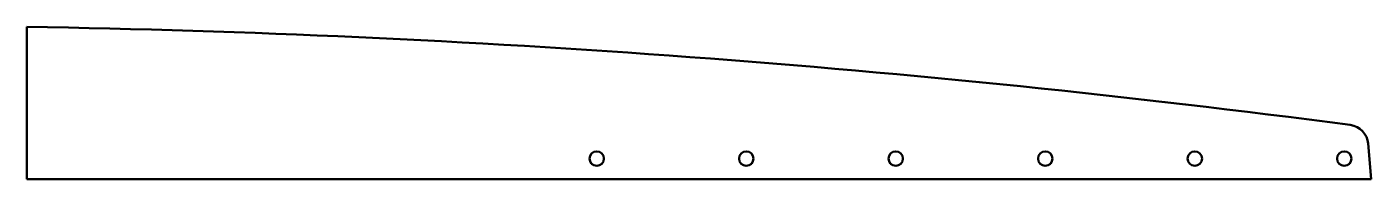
# Model space of a CAD drawing. Header units: millimetres. Extents: x 0 to 652, y 0 to 74.
import ezdxf

# ---------------------------------------------------------------- set-up
doc = ezdxf.new("R2010")
doc.units = ezdxf.units.MM
doc.layers.add('IV_INTERIOR_PROFILES', color=7, linetype='Continuous', lineweight=50)
doc.layers.add('IV_OUTER_PROFILE', color=7, linetype='Continuous', lineweight=50)

msp = doc.modelspace()

# ---------------------------------------------------------------- linework, layer by layer
at = {"layer": 'IV_INTERIOR_PROFILES'}
for centre in [(276.31, 10), (348.81, 10), (421.31, 10), (493.81, 10), (566.31, 10), (638.81, 10)]:
    msp.add_circle(centre, 3.5, dxfattribs=at)
at = {"layer": 'IV_OUTER_PROFILE'}
for p, q in [((0, 0), (0, 74.01)), ((650.36, 17.26), (651.81, 0)), ((651.81, 0), (0, 0))]:
    msp.add_line(p, q, dxfattribs=at)
for centre, radius, start, end in [((-97, -5575.16), 5650, 82.4874, 89.01629), ((640.4, 16.43), 10, 4.8, 82.4874)]:
    msp.add_arc(centre, radius, start, end, dxfattribs=at)

doc.saveas('drawing.dxf')
